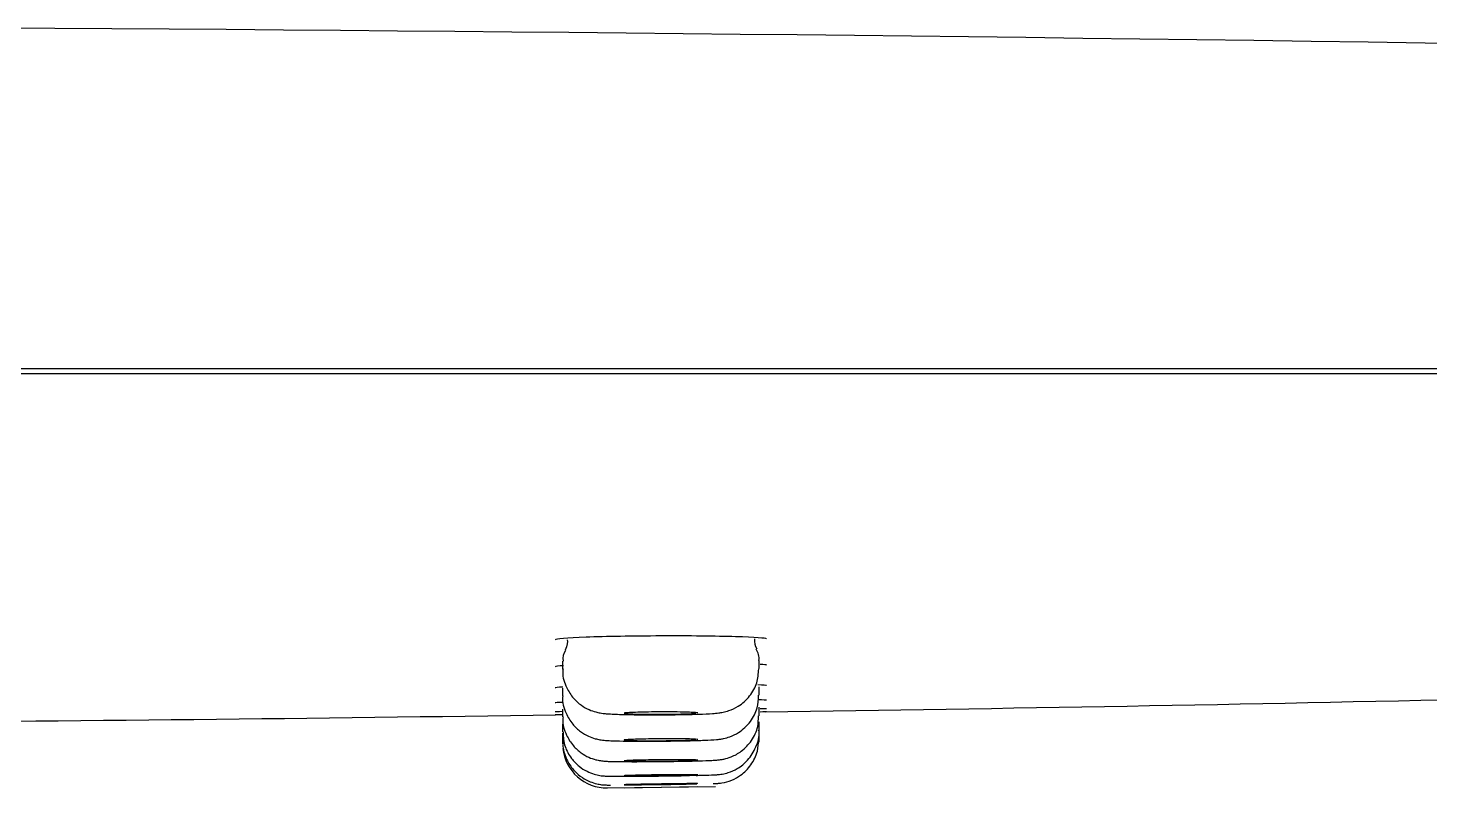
# Model space of a CAD drawing. Header units: millimetres. Extents: x -60 to 7633, y -2614 to 2146.
# Drawn here: x 2756.91 to 2785.46, y -2208.06 to -2192.59 of the extents above; entities that cross this region are included whole.
import ezdxf

# ---------------------------------------------------------------- set-up
doc = ezdxf.new("R2010")
doc.units = ezdxf.units.MM
doc.layers.get('0').update_dxf_attribs({"color": 250})

msp = doc.modelspace()

# ---------------------------------------------------------------- linework, layer by layer
at = {"linetype": 'Continuous'}
for p, q in [((2845.099, -2199.524), (2618.499, -2199.524)), ((2625.637, -2199.624), (2838.037, -2199.624)), ((2767.799, -2205.475), (2767.799, -2205.636)), ((2771.799, -2205.627), (2771.799, -2205.46)), ((2767.799, -2206.025), (2767.799, -2206.183)), ((2771.799, -2206.166), (2771.799, -2205.995)), ((2767.799, -2206.453), (2767.799, -2206.608)), ((2771.799, -2206.585), (2771.799, -2206.411)), ((2767.799, -2206.758), (2767.799, -2206.912)), ((2771.799, -2206.884), (2771.799, -2206.708)), ((2767.799, -2206.912), (2767.799, -2206.912)), ((2767.799, -2206.942), (2767.799, -2207.094)), ((2767.799, -2207.094), (2767.799, -2207.155)), ((2771.799, -2206.885), (2771.799, -2206.884)), ((2771.799, -2207.064), (2771.799, -2206.886)), ((2771.799, -2207.124), (2771.799, -2207.064)), ((2768.711, -2208.055), (2770.912, -2208.023)), ((2769.049, -2208.05), (2770.549, -2208.029))]:
    msp.add_line(p, q, dxfattribs=at)
for centre, radius, start, end in [((2772.019, -2205.06), 0.316, 172.8859, 211.9827), ((2768.139, -2205.431), 0.335, 148.2783, 187.5284), ((2771.452, -2205.427), 0.347, 354.474, 34.2542), ((2749.33, -543.051), 1663.607, 270.778234, 271.28573), ((2741.318, -454.371), 1752.392, 270.37949, 270.861187), ((2768.699, -2207.155), 0.9, 186.0451, 270.8213)]:
    msp.add_arc(centre, radius, start, end, dxfattribs=at)
for points in [[(2830.644, -2193.863), (2805.898, -2193.172), (2781.115, -2192.748), (2756.295, -2192.591)], [(2767.891, -2205.039), (2767.905, -2205.082), (2767.891, -2205.153), (2767.848, -2205.253)], [(2767.819, -2205.567), (2767.708, -2205.575), (2767.649, -2205.583), (2767.649, -2205.59)], [(2767.804, -2206.002), (2767.703, -2206.007), (2767.649, -2206.013), (2767.649, -2206.019)], [(2767.799, -2206.313), (2767.701, -2206.317), (2767.649, -2206.321), (2767.649, -2206.325)], [(2767.803, -2206.501), (2767.703, -2206.504), (2767.649, -2206.506), (2767.649, -2206.508)], [(2767.805, -2206.567), (2767.703, -2206.569), (2767.649, -2206.57), (2767.649, -2206.57)], [(2769.717, -2207.987), (2769.819, -2207.986), (2769.91, -2207.984), (2769.999, -2207.983)]]:
    msp.add_open_spline(points, degree=3, dxfattribs=at)
for points, knots in [([(2771.948, -2205.023), (2771.948, -2205.023), (2771.948, -2205.023), (2771.949, -2205.006), (2771.716, -2204.989), (2770.924, -2204.966), (2770.368, -2204.96), (2769.233, -2204.964), (2768.676, -2204.973), (2767.882, -2205.002), (2767.649, -2205.021), (2767.649, -2205.039)], [0.4999298, 0.4999298, 0.4999298, 0.4999298, 0.5, 0.5, 0.625, 0.625, 0.75, 0.75, 0.875, 0.875, 1, 1, 1, 1]), ([(2767.809, -2205.634), (2767.805, -2205.659), (2767.789, -2205.782), (2767.864, -2206.004), (2768.005, -2206.226), (2768.169, -2206.373), (2768.328, -2206.462), (2768.464, -2206.509), (2768.561, -2206.529), (2768.637, -2206.54), (2768.758, -2206.551), (2768.964, -2206.559), (2769.329, -2206.566), (2769.575, -2206.566), (2769.711, -2206.566)], [0, 0, 0, 0, 0.024618, 0.138626, 0.229187, 0.305464, 0.370119, 0.422893, 0.46162, 0.496201, 0.55563, 0.721755, 0.867627, 1, 1, 1, 1]), ([(2769.711, -2206.566), (2769.732, -2206.566), (2769.882, -2206.567), (2770.207, -2206.563), (2770.584, -2206.555), (2770.825, -2206.544), (2770.953, -2206.533), (2771.062, -2206.517), (2771.208, -2206.48), (2771.409, -2206.385), (2771.618, -2206.197), (2771.771, -2205.921), (2771.786, -2205.735), (2771.792, -2205.63)], [0, 0, 0, 0, 0.019667, 0.162925, 0.306302, 0.453161, 0.534867, 0.580666, 0.627017, 0.69809, 0.802629, 0.904424, 1, 1, 1, 1]), ([(2771.948, -2205.558), (2771.948, -2205.558), (2771.948, -2205.558), (2771.949, -2205.551), (2771.904, -2205.546), (2771.822, -2205.54)], [0.4999307, 0.4999307, 0.4999307, 0.4999307, 0.5, 0.5, 0.55457328, 0.55457328, 0.55457328, 0.55457328]), ([(2771.948, -2205.973), (2771.948, -2205.973), (2771.948, -2205.973), (2771.949, -2205.968), (2771.888, -2205.963), (2771.776, -2205.959)], [0.49993128, 0.49993128, 0.49993128, 0.49993128, 0.5, 0.5, 0.56387206, 0.56387206, 0.56387206, 0.56387206]), ([(2767.803, -2206.179), (2767.802, -2206.19), (2767.783, -2206.302), (2767.851, -2206.52), (2767.987, -2206.753), (2768.151, -2206.907), (2768.311, -2207.002), (2768.451, -2207.052), (2768.553, -2207.074), (2768.621, -2207.083), (2768.703, -2207.09), (2768.834, -2207.097), (2769.102, -2207.102), (2769.418, -2207.104), (2769.602, -2207.103), (2769.655, -2207.103)], [0, 0, 0, 0, 0.010153, 0.129661, 0.223584, 0.302203, 0.36878, 0.42336, 0.463168, 0.493203, 0.533294, 0.640082, 0.790707, 0.948638, 1, 1, 1, 1]), ([(2769.655, -2207.103), (2769.759, -2207.102), (2769.982, -2207.101), (2770.363, -2207.095), (2770.71, -2207.085), (2770.881, -2207.076), (2770.992, -2207.065), (2771.084, -2207.05), (2771.222, -2207.012), (2771.423, -2206.914), (2771.63, -2206.721), (2771.776, -2206.442), (2771.786, -2206.263), (2771.789, -2206.168)], [0, 0, 0, 0, 0.093336, 0.231805, 0.372041, 0.517896, 0.562684, 0.596276, 0.643076, 0.706775, 0.815001, 0.915375, 1, 1, 1, 1]), ([(2769.799, -2206.508), (2769.715, -2206.508), (2769.63, -2206.509), (2769.55, -2206.51), (2769.471, -2206.512), (2769.396, -2206.513), (2769.33, -2206.515), (2769.265, -2206.517), (2769.207, -2206.519), (2769.163, -2206.522), (2769.118, -2206.524), (2769.085, -2206.527), (2769.067, -2206.529), (2769.055, -2206.531), (2769.049, -2206.533), (2769.049, -2206.535)], [0, 0, 0, 0, 0.053675, 0.053675, 0.053675, 0.1073491, 0.1073491, 0.1073491, 0.1610386, 0.1610386, 0.1610386, 0.2147558, 0.2147558, 0.2147558, 0.2501468, 0.2501468, 0.2501468, 0.2501468]), ([(2770.549, -2206.529), (2770.549, -2206.529), (2770.548, -2206.529), (2770.548, -2206.529), (2770.548, -2206.526), (2770.532, -2206.524), (2770.504, -2206.521), (2770.475, -2206.519), (2770.432, -2206.517), (2770.379, -2206.515), (2770.326, -2206.513), (2770.261, -2206.511), (2770.189, -2206.51), (2770.117, -2206.509), (2770.037, -2206.508), (2769.955, -2206.508), (2769.904, -2206.508), (2769.851, -2206.508), (2769.799, -2206.508)], [0.7501904, 0.7501904, 0.7501904, 0.7501904, 0.751823, 0.751823, 0.751823, 0.8055676, 0.8055676, 0.8055676, 0.8593066, 0.8593066, 0.8593066, 0.9130248, 0.9130248, 0.9130248, 0.9667162, 0.9667162, 0.9667162, 1, 1, 1, 1]), ([(2771.948, -2206.27), (2771.948, -2206.27), (2771.948, -2206.27), (2771.949, -2206.267), (2771.888, -2206.264), (2771.776, -2206.262)], [0.49993157, 0.49993157, 0.49993157, 0.49993157, 0.5, 0.5, 0.56386569, 0.56386569, 0.56386569, 0.56386569]), ([(2771.948, -2206.448), (2771.948, -2206.448), (2771.948, -2206.448), (2771.949, -2206.447), (2771.904, -2206.446), (2771.822, -2206.446)], [0.49993168, 0.49993168, 0.49993168, 0.49993168, 0.5, 0.5, 0.55456982, 0.55456982, 0.55456982, 0.55456982]), ([(2771.948, -2206.508), (2771.948, -2206.508), (2771.948, -2206.508), (2771.949, -2206.508), (2771.904, -2206.508), (2771.822, -2206.51)], [0.4962975, 0.4962975, 0.4962975, 0.4962975, 0.5, 0.5, 0.55457091, 0.55457091, 0.55457091, 0.55457091]), ([(2767.807, -2206.606), (2767.804, -2206.626), (2767.787, -2206.746), (2767.86, -2206.967), (2767.999, -2207.192), (2768.164, -2207.342), (2768.323, -2207.432), (2768.46, -2207.48), (2768.561, -2207.5), (2768.622, -2207.507), (2768.679, -2207.512), (2768.775, -2207.516), (2768.977, -2207.52), (2769.341, -2207.521), (2769.692, -2207.519), (2769.865, -2207.516), (2769.913, -2207.516)], [0, 0, 0, 0, 0.018301, 0.124715, 0.208772, 0.279278, 0.338797, 0.387288, 0.422116, 0.445912, 0.473063, 0.531844, 0.67031, 0.817281, 0.956791, 1, 1, 1, 1]), ([(2769.054, -2206.538), (2769.063, -2206.54), (2769.087, -2206.543), (2769.124, -2206.545), (2769.161, -2206.547), (2769.211, -2206.549), (2769.271, -2206.551), (2769.331, -2206.553), (2769.402, -2206.554), (2769.477, -2206.555), (2769.553, -2206.556), (2769.636, -2206.556), (2769.72, -2206.556), (2769.803, -2206.556), (2769.889, -2206.555), (2769.971, -2206.554), (2770.053, -2206.554), (2770.132, -2206.552), (2770.203, -2206.55), (2770.273, -2206.549), (2770.337, -2206.547), (2770.389, -2206.544), (2770.441, -2206.542), (2770.482, -2206.54), (2770.509, -2206.537)], [0.2684951, 0.2684951, 0.2684951, 0.2684951, 0.3222411, 0.3222411, 0.3222411, 0.3759751, 0.3759751, 0.3759751, 0.4296841, 0.4296841, 0.4296841, 0.4833664, 0.4833664, 0.4833664, 0.537032, 0.537032, 0.537032, 0.590698, 0.590698, 0.590698, 0.644381, 0.644381, 0.644381, 0.69809, 0.69809, 0.69809, 0.69809]), ([(2769.913, -2207.516), (2770.02, -2207.514), (2770.245, -2207.512), (2770.587, -2207.504), (2770.813, -2207.496), (2770.925, -2207.489), (2770.998, -2207.482), (2771.101, -2207.465), (2771.256, -2207.419), (2771.461, -2207.305), (2771.658, -2207.098), (2771.784, -2206.834), (2771.786, -2206.667), (2771.785, -2206.586)], [0, 0, 0, 0, 0.103328, 0.253435, 0.405724, 0.486962, 0.534327, 0.566006, 0.62266, 0.705891, 0.812735, 0.922429, 1, 1, 1, 1]), ([(2767.812, -2207.093), (2767.808, -2207.134), (2767.795, -2207.268), (2767.878, -2207.494), (2768.024, -2207.706), (2768.189, -2207.845), (2768.347, -2207.928), (2768.481, -2207.971), (2768.58, -2207.988), (2768.637, -2207.993), (2768.666, -2207.994), (2768.693, -2207.995), (2768.723, -2207.996), (2768.753, -2207.996), (2768.771, -2207.996)], [0, 0, 0, 0, 0.038005, 0.1447744, 0.2300835, 0.3018953, 0.3621813, 0.4108271, 0.4462728, 0.4649942, 0.4779944, 0.495791, 0.5336359, 0.5807446, 0.5807446, 0.5807446, 0.5807446]), ([(2767.807, -2206.914), (2767.813, -2207.024), (2767.826, -2207.205), (2767.962, -2207.448), (2768.122, -2207.613), (2768.284, -2207.717), (2768.429, -2207.775), (2768.542, -2207.8), (2768.612, -2207.809), (2768.654, -2207.812), (2768.704, -2207.815), (2768.792, -2207.817), (2768.999, -2207.818), (2769.32, -2207.817), (2769.537, -2207.815), (2769.631, -2207.814)], [0, 0, 0, 0, 0.107482, 0.204838, 0.285305, 0.35338, 0.409493, 0.452195, 0.47808, 0.498399, 0.5272, 0.603715, 0.751861, 0.907888, 1, 1, 1, 1]), ([(2769.799, -2207.056), (2769.715, -2207.056), (2769.629, -2207.057), (2769.55, -2207.059), (2769.471, -2207.06), (2769.396, -2207.061), (2769.33, -2207.063), (2769.265, -2207.065), (2769.207, -2207.067), (2769.163, -2207.069), (2769.118, -2207.072), (2769.085, -2207.074), (2769.067, -2207.076), (2769.055, -2207.077), (2769.049, -2207.079), (2769.049, -2207.08)], [0, 0, 0, 0, 0.0536917, 0.0536917, 0.0536917, 0.1073826, 0.1073826, 0.1073826, 0.1610864, 0.1610864, 0.1610864, 0.2148082, 0.2148082, 0.2148082, 0.2501526, 0.2501526, 0.2501526, 0.2501526]), ([(2769.054, -2207.083), (2769.063, -2207.085), (2769.088, -2207.087), (2769.124, -2207.088), (2769.161, -2207.09), (2769.211, -2207.091), (2769.271, -2207.092), (2769.331, -2207.093), (2769.402, -2207.094), (2769.477, -2207.094), (2769.553, -2207.095), (2769.636, -2207.095), (2769.72, -2207.094), (2769.803, -2207.094), (2769.889, -2207.093), (2769.971, -2207.092), (2770.053, -2207.091), (2770.132, -2207.089), (2770.203, -2207.088), (2770.274, -2207.086), (2770.337, -2207.084), (2770.389, -2207.082), (2770.441, -2207.08), (2770.482, -2207.078), (2770.509, -2207.075)], [0.2685404, 0.2685404, 0.2685404, 0.2685404, 0.3222707, 0.3222707, 0.3222707, 0.3759876, 0.3759876, 0.3759876, 0.4296855, 0.4296855, 0.4296855, 0.4833675, 0.4833675, 0.4833675, 0.5370436, 0.5370436, 0.5370436, 0.5907262, 0.5907262, 0.5907262, 0.6444248, 0.6444248, 0.6444248, 0.6981417, 0.6981417, 0.6981417, 0.6981417]), ([(2770.549, -2207.069), (2770.549, -2207.069), (2770.548, -2207.069), (2770.548, -2207.069), (2770.548, -2207.067), (2770.532, -2207.065), (2770.503, -2207.063), (2770.475, -2207.061), (2770.432, -2207.06), (2770.379, -2207.058), (2770.326, -2207.057), (2770.261, -2207.056), (2770.189, -2207.056), (2770.117, -2207.055), (2770.037, -2207.055), (2769.955, -2207.055), (2769.904, -2207.055), (2769.851, -2207.055), (2769.799, -2207.056)], [0.7501978, 0.7501978, 0.7501978, 0.7501978, 0.7518714, 0.7518714, 0.7518714, 0.8056029, 0.8056029, 0.8056029, 0.8593245, 0.8593245, 0.8593245, 0.9130289, 0.9130289, 0.9130289, 0.9667158, 0.9667158, 0.9667158, 1, 1, 1, 1]), ([(2770.517, -2207.8), (2770.536, -2207.799), (2770.662, -2207.796), (2770.81, -2207.792), (2770.914, -2207.787), (2770.972, -2207.783), (2771.065, -2207.771), (2771.195, -2207.74), (2771.38, -2207.657), (2771.589, -2207.488), (2771.744, -2207.228), (2771.816, -2206.997), (2771.796, -2206.889), (2771.794, -2206.88)], [0.2989757, 0.2989757, 0.2989757, 0.2989757, 0.3213031, 0.4567837, 0.5277284, 0.5750952, 0.5979007, 0.6396739, 0.7027525, 0.790388, 0.8898355, 0.9923527, 1, 1, 1, 1]), ([(2770.861, -2207.967), (2770.884, -2207.966), (2770.915, -2207.965), (2770.952, -2207.963), (2770.992, -2207.959), (2771.088, -2207.947), (2771.246, -2207.903), (2771.455, -2207.786), (2771.647, -2207.592), (2771.78, -2207.327), (2771.786, -2207.154), (2771.787, -2207.065)], [0.4691122, 0.4691122, 0.4691122, 0.4691122, 0.5301817, 0.5569436, 0.5719296, 0.5913894, 0.6593892, 0.7261681, 0.8223524, 0.9219467, 1, 1, 1, 1]), ([(2769.799, -2207.482), (2769.715, -2207.483), (2769.629, -2207.485), (2769.55, -2207.486), (2769.471, -2207.487), (2769.396, -2207.489), (2769.33, -2207.491), (2769.264, -2207.492), (2769.207, -2207.494), (2769.163, -2207.496), (2769.118, -2207.498), (2769.085, -2207.5), (2769.067, -2207.501), (2769.055, -2207.502), (2769.049, -2207.504), (2769.049, -2207.505)], [0, 0, 0, 0, 0.0537035, 0.0537035, 0.0537035, 0.1074064, 0.1074064, 0.1074064, 0.1611184, 0.1611184, 0.1611184, 0.2148398, 0.2148398, 0.2148398, 0.2501533, 0.2501533, 0.2501533, 0.2501533]), ([(2769.054, -2207.506), (2769.063, -2207.508), (2769.088, -2207.509), (2769.124, -2207.51), (2769.161, -2207.511), (2769.211, -2207.512), (2769.271, -2207.513), (2769.331, -2207.513), (2769.402, -2207.513), (2769.477, -2207.513), (2769.553, -2207.513), (2769.636, -2207.513), (2769.72, -2207.512), (2769.803, -2207.511), (2769.889, -2207.51), (2769.971, -2207.509), (2770.053, -2207.508), (2770.132, -2207.506), (2770.203, -2207.504), (2770.274, -2207.503), (2770.337, -2207.501), (2770.389, -2207.499), (2770.441, -2207.498), (2770.482, -2207.496), (2770.509, -2207.494)], [0.2685632, 0.2685632, 0.2685632, 0.2685632, 0.32228, 0.32228, 0.32228, 0.3759848, 0.3759848, 0.3759848, 0.4296775, 0.4296775, 0.4296775, 0.4833632, 0.4833632, 0.4833632, 0.5370502, 0.5370502, 0.5370502, 0.5907463, 0.5907463, 0.5907463, 0.6444549, 0.6444549, 0.6444549, 0.6981742, 0.6981742, 0.6981742, 0.6981742]), ([(2770.549, -2207.489), (2770.549, -2207.489), (2770.548, -2207.489), (2770.548, -2207.489), (2770.548, -2207.487), (2770.532, -2207.486), (2770.503, -2207.484), (2770.475, -2207.483), (2770.432, -2207.482), (2770.379, -2207.482), (2770.326, -2207.481), (2770.261, -2207.481), (2770.189, -2207.48), (2770.117, -2207.48), (2770.037, -2207.481), (2769.955, -2207.481), (2769.904, -2207.481), (2769.851, -2207.482), (2769.799, -2207.482)], [0.7501995, 0.7501995, 0.7501995, 0.7501995, 0.7518975, 0.7518975, 0.7518975, 0.8056167, 0.8056167, 0.8056167, 0.8593254, 0.8593254, 0.8593254, 0.9130218, 0.9130218, 0.9130218, 0.9667093, 0.9667093, 0.9667093, 1, 1, 1, 1]), ([(2769.799, -2207.789), (2769.715, -2207.79), (2769.629, -2207.791), (2769.55, -2207.792), (2769.471, -2207.794), (2769.396, -2207.795), (2769.33, -2207.797), (2769.264, -2207.798), (2769.207, -2207.8), (2769.163, -2207.801), (2769.118, -2207.803), (2769.085, -2207.804), (2769.067, -2207.805), (2769.055, -2207.806), (2769.049, -2207.807), (2769.049, -2207.808)], [0, 0, 0, 0, 0.0537105, 0.0537105, 0.0537105, 0.1074207, 0.1074207, 0.1074207, 0.1611358, 0.1611358, 0.1611358, 0.2148531, 0.2148531, 0.2148531, 0.2501502, 0.2501502, 0.2501502, 0.2501502]), ([(2769.054, -2207.809), (2769.063, -2207.81), (2769.088, -2207.81), (2769.124, -2207.811), (2769.161, -2207.811), (2769.211, -2207.812), (2769.271, -2207.812), (2769.331, -2207.812), (2769.402, -2207.811), (2769.477, -2207.811), (2769.553, -2207.81), (2769.636, -2207.81), (2769.72, -2207.809), (2769.803, -2207.808), (2769.889, -2207.807), (2769.971, -2207.805), (2770.053, -2207.804), (2770.132, -2207.803), (2770.203, -2207.801), (2770.274, -2207.8), (2770.337, -2207.798), (2770.389, -2207.797), (2770.441, -2207.795), (2770.482, -2207.794), (2770.509, -2207.792)], [0.2685671, 0.2685671, 0.2685671, 0.2685671, 0.3222734, 0.3222734, 0.3222734, 0.3759712, 0.3759712, 0.3759712, 0.4296634, 0.4296634, 0.4296634, 0.4833554, 0.4833554, 0.4833554, 0.5370527, 0.5370527, 0.5370527, 0.5907584, 0.5907584, 0.5907584, 0.6444719, 0.6444719, 0.6444719, 0.6981892, 0.6981892, 0.6981892, 0.6981892]), ([(2769.631, -2207.814), (2769.69, -2207.813), (2769.87, -2207.811), (2770.142, -2207.807), (2770.329, -2207.804), (2770.384, -2207.803)], [0, 0, 0, 0, 0.0529181, 0.1871514, 0.2474688, 0.2474688, 0.2474688, 0.2474688]), ([(2770.549, -2207.789), (2770.549, -2207.789), (2770.548, -2207.789), (2770.548, -2207.789), (2770.548, -2207.788), (2770.532, -2207.787), (2770.503, -2207.786), (2770.475, -2207.785), (2770.432, -2207.785), (2770.379, -2207.785), (2770.326, -2207.785), (2770.261, -2207.785), (2770.189, -2207.785), (2770.117, -2207.786), (2770.037, -2207.786), (2769.955, -2207.787), (2769.904, -2207.787), (2769.851, -2207.788), (2769.799, -2207.789)], [0.7501967, 0.7501967, 0.7501967, 0.7501967, 0.7519046, 0.7519046, 0.7519046, 0.8056134, 0.8056134, 0.8056134, 0.8593136, 0.8593136, 0.8593136, 0.9130072, 0.9130072, 0.9130072, 0.9666989, 0.9666989, 0.9666989, 1, 1, 1, 1]), ([(2770.548, -2207.969), (2770.548, -2207.969), (2770.547, -2207.968), (2770.543, -2207.968), (2770.534, -2207.968), (2770.509, -2207.968), (2770.473, -2207.968), (2770.436, -2207.968), (2770.386, -2207.968), (2770.326, -2207.968), (2770.266, -2207.969), (2770.196, -2207.97), (2770.12, -2207.97), (2770.044, -2207.971), (2769.961, -2207.972), (2769.877, -2207.973), (2769.794, -2207.974), (2769.708, -2207.976), (2769.626, -2207.977), (2769.544, -2207.978), (2769.465, -2207.98), (2769.394, -2207.981), (2769.323, -2207.982), (2769.26, -2207.983), (2769.208, -2207.984), (2769.156, -2207.986), (2769.115, -2207.987), (2769.088, -2207.988), (2769.061, -2207.988), (2769.048, -2207.989), (2769.049, -2207.99), (2769.049, -2207.99), (2769.065, -2207.991), (2769.094, -2207.991), (2769.122, -2207.991), (2769.165, -2207.991), (2769.218, -2207.99), (2769.271, -2207.99), (2769.336, -2207.989), (2769.408, -2207.989), (2769.48, -2207.988), (2769.56, -2207.987), (2769.642, -2207.986), (2769.693, -2207.985), (2769.746, -2207.985), (2769.799, -2207.984)], [0.2501447, 0.2501447, 0.2501447, 0.2501447, 0.2685563, 0.2685563, 0.2685563, 0.3222555, 0.3222555, 0.3222555, 0.3759509, 0.3759509, 0.3759509, 0.4296466, 0.4296466, 0.4296466, 0.4833462, 0.4833462, 0.4833462, 0.5370519, 0.5370519, 0.5370519, 0.5907632, 0.5907632, 0.5907632, 0.644477, 0.644477, 0.644477, 0.6981892, 0.6981892, 0.6981892, 0.7518965, 0.7518965, 0.7518965, 0.8055976, 0.8055976, 0.8055976, 0.8592939, 0.8592939, 0.8592939, 0.9129889, 0.9129889, 0.9129889, 0.9666869, 0.9666869, 0.9666869, 1, 1, 1, 1]), ([(2769.799, -2207.984), (2769.882, -2207.983), (2769.968, -2207.981), (2770.047, -2207.98), (2770.126, -2207.979), (2770.202, -2207.978), (2770.267, -2207.976), (2770.333, -2207.975), (2770.39, -2207.974), (2770.435, -2207.973), (2770.479, -2207.972), (2770.512, -2207.971), (2770.53, -2207.97)], [0, 0, 0, 0, 0.0537131, 0.0537131, 0.0537131, 0.1074261, 0.1074261, 0.1074261, 0.16114, 0.16114, 0.16114, 0.214851, 0.214851, 0.214851, 0.214851])]:
    msp.add_open_spline(points, degree=3, knots=knots, dxfattribs=at)

doc.saveas('drawing.dxf')
